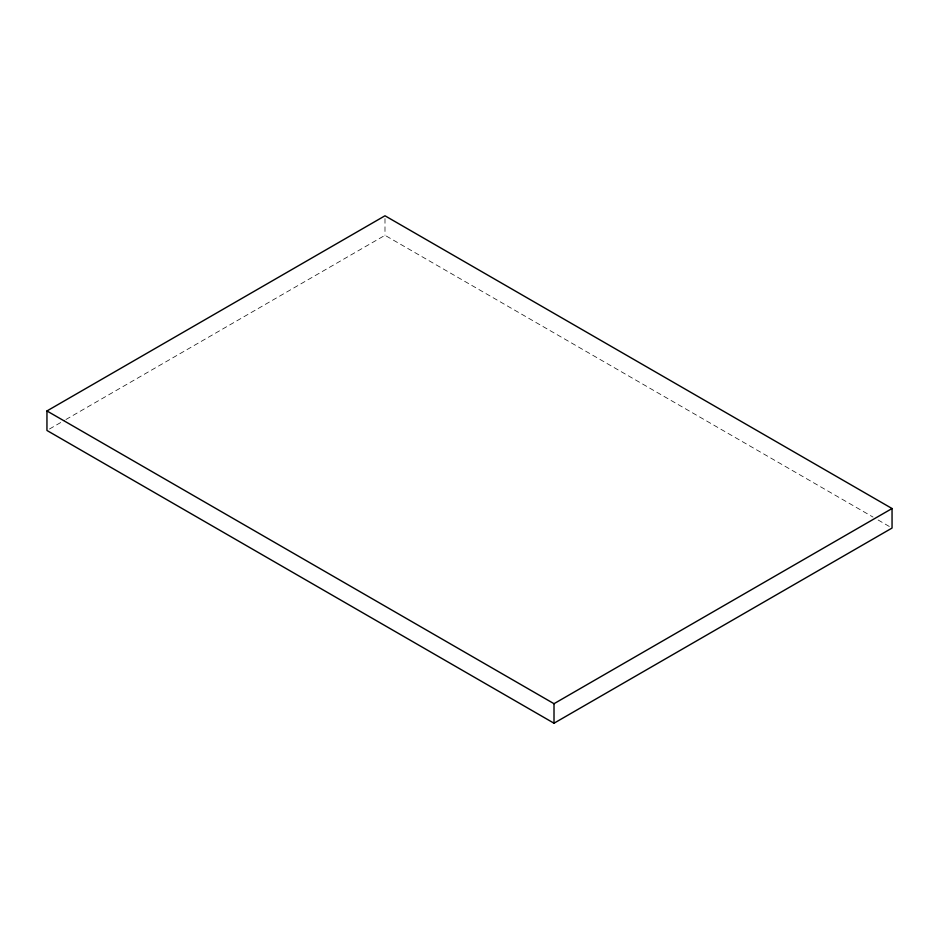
<?xml version="1.0" encoding="UTF-8"?>
<svg xmlns="http://www.w3.org/2000/svg" width="939" height="939" viewBox="0 0 939 939"><rect width="100%" height="100%" fill="white"/><g stroke="black" fill="none" stroke-linecap="round" stroke-linejoin="round"><path stroke-width="0.7" stroke-dasharray="4.7 3.52" d="M49.485 429.006L64.674 420.238M65.941 419.498L384.99 235.302L873.035 517.072M878.106 519.995L890.782 527.319M384.99 218.576L384.99 235.302"/><path stroke-width="1.41" d="M46.95 410.953L384.99 215.782L892.05 508.527L892.05 528.047L554.01 723.218L46.95 430.473L46.95 410.953L554.01 703.698L892.05 508.527M554.01 703.698L554.01 723.218"/></g></svg>
